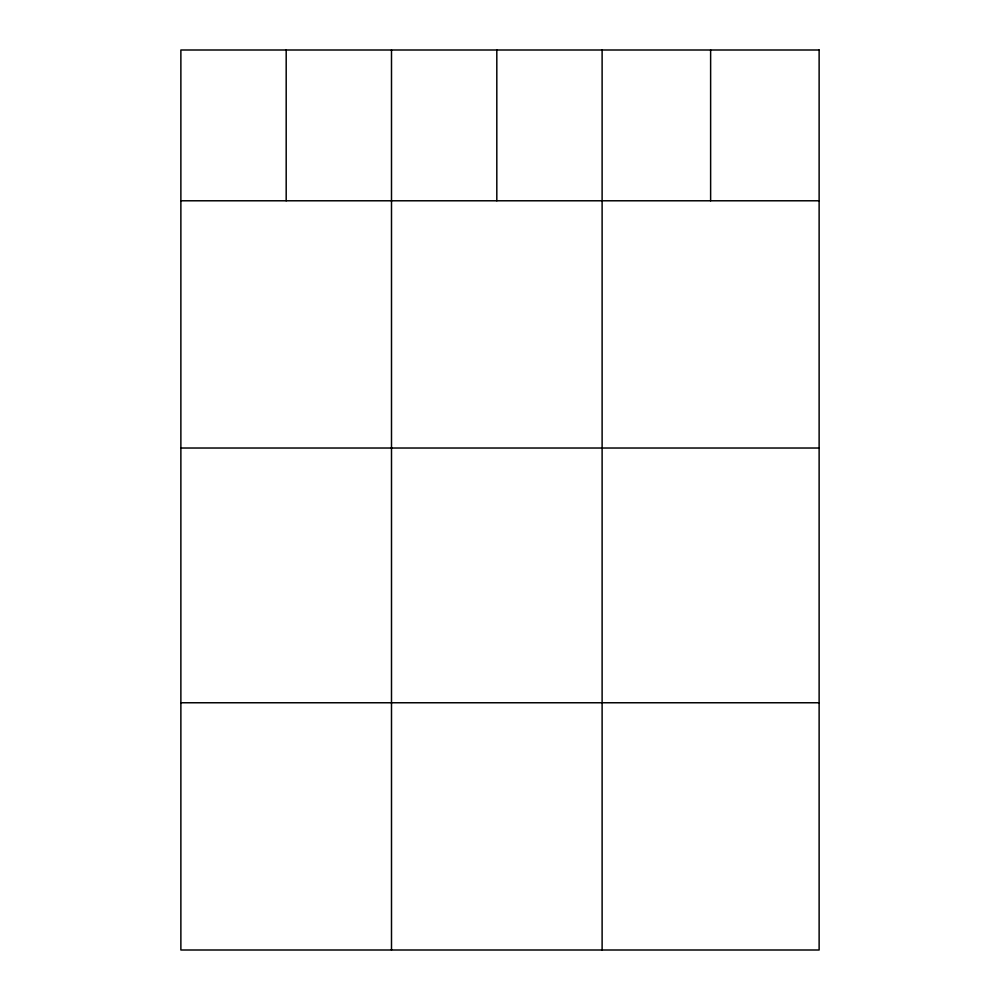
<?xml version="1.0" encoding="UTF-8"?>
<svg xmlns="http://www.w3.org/2000/svg" width="1000" height="1000" viewBox="0 0 1000 1000"><rect width="100%" height="100%" fill="white"/><g stroke="black" fill="none" stroke-linecap="round" stroke-linejoin="round"><path stroke-width="1.5" d="M180.875 200.787L819.125 200.787M180.875 448.025L819.125 448.025M180.875 702.763L819.125 702.763M710.625 50L710.625 200.787M602.112 50L602.112 950M496.812 50L496.812 200.787M391.5 50L391.5 950M286.188 50L286.188 200.787M819.125 50L180.875 50L180.875 950L819.125 950L819.125 50"/></g></svg>
